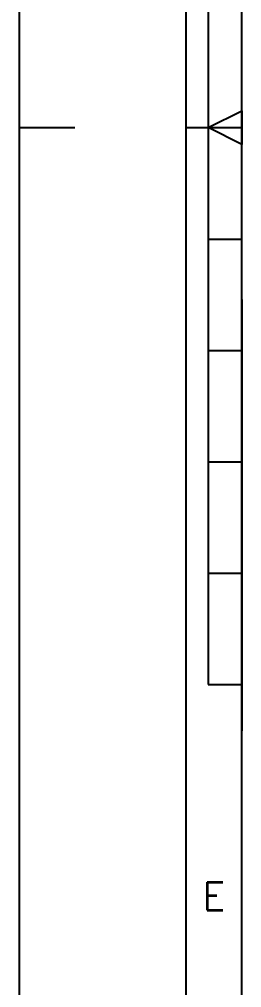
# Model space of a CAD drawing. Header units: millimetres. Extents: x 7130 to 65072, y -4915 to 15466.
# Drawn here: x 50661 to 52034, y -23 to 5942 of the extents above; entities that cross this region are included whole.
import ezdxf
from ezdxf.enums import TextEntityAlignment as Align

# ---------------------------------------------------------------- set-up
doc = ezdxf.new("R2010")
doc.units = ezdxf.units.MM
doc.header["$LTSCALE"] = 0.3
doc.layers.get('0').update_dxf_attribs({"linetype": 'CONTINUOUS'})
doc.layers.add('CIENKA', color=1, linetype='CONTINUOUS')
doc.layers.add('GRUBA', color=7, linetype='CONTINUOUS')
doc.styles.add('ROMANS', font='romans', dxfattribs={"width": 0.8, "oblique": 10, "height": 2.8})

msp = doc.modelspace()

# ---------------------------------------------------------------- linework, layer by layer
msp.add_line((50661.2, 5275.5), (51004.3, 5275.5))
at = {"layer": 'CIENKA'}
for p, q in [((50661.2, 15466.3), (50661.2, -4915.3)), ((51827.8, 8706.7), (51827.8, 1844.2)), ((51827.8, 5275.5), (52033.7, 5378.4)), ((52033.7, 5378.4), (52033.7, 5172.5)), ((51690.6, 5275.5), (52033.7, 5275.5)), ((52033.7, 5172.5), (51827.8, 5275.5)), ((51827.8, 4589.2), (52033.7, 4589.2)), ((51827.8, 3903), (52033.7, 3903)), ((51827.8, 3216.7), (52033.7, 3216.7)), ((51827.8, 2530.5), (52033.7, 2530.5)), ((51827.8, 1844.2), (52033.7, 1844.2))]:
    msp.add_line(p, q, dxfattribs=at)
at = {"layer": 'GRUBA'}
for p, q in [((51690.6, -4572.2), (51690.6, 15123.2)), ((52033.7, -4229.1), (52033.7, 14780)), ((52033.7, 4215.8), (52033.7, 1559.3))]:
    msp.add_line(p, q, dxfattribs=at)

# ---------------------------------------------------------------- texts
at = {"layer": 'CIENKA', "style": 'ROMANS'}
msp.add_text('E', height=171.6, dxfattribs=at).set_placement((51862.2, 540.3), align=Align.MIDDLE)

doc.saveas('drawing.dxf')
